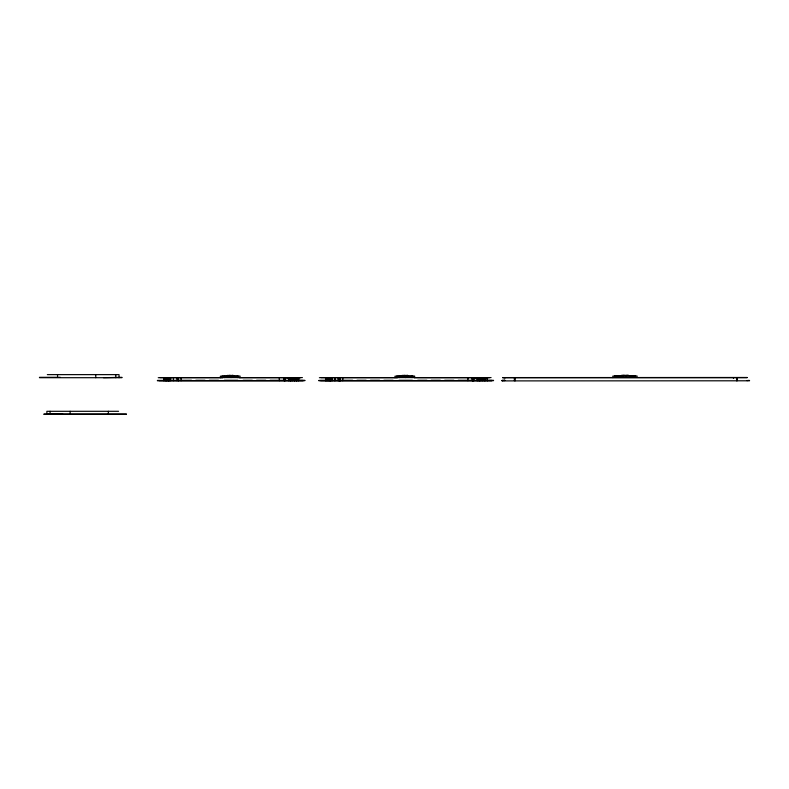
<?xml version="1.0" encoding="UTF-8"?>
<svg xmlns="http://www.w3.org/2000/svg" width="789" height="789" viewBox="0 0 789 789"><rect width="100%" height="100%" fill="white"/><g stroke="black" fill="none" stroke-linecap="round" stroke-linejoin="round"><path stroke-width="1.18" d="M47.33 374.627L119.031 374.627L119.031 377.704M229.047 375.308L230.053 375.308M232.055 375.308L233.061 375.308M403.652 375.308L404.658 375.308M406.67 375.308L407.676 375.308M621.594 375.308L622.846 375.308M623.28 375.189L624.543 375.189M625.361 375.308L626.614 375.308M627.048 375.189L628.3 375.189M227.35 375.426L228.356 375.426M230.368 375.426L231.374 375.426M401.966 375.426L402.972 375.426M404.984 375.426L405.98 375.426M622.274 375.742L629.316 375.742M226.551 375.968L233.869 375.86M401.157 375.968L408.485 375.86M622.965 376.077L612.875 376.077L612.875 377.586M629.78 376.077L635.332 376.077M228.307 376.195L220.378 376.195L220.378 377.704M233.603 376.195L238.347 376.195M403.978 376.195L394.993 376.195L394.993 377.704M408.209 376.195L412.963 376.195M39.45 377.32L60.319 377.32M121.95 377.32L103.497 377.704M159.93 377.586L302.414 377.586M321.064 377.586L491.083 377.586M502.8 377.586L747.094 377.477M39.45 377.704L121.95 377.704M158.234 377.704L222.656 377.704M239.018 377.704L300.727 377.704M319.377 377.704L397.617 377.704M414.353 377.704L489.397 377.704M504.487 377.704L747.084 377.704M502.79 377.823L505.138 377.823M504.013 380.17L504.891 380.17M157.405 380.406L191.549 380.288M195.78 380.288L205.022 380.288M209.263 380.288L218.504 380.288M224.313 380.288L237.795 380.288M243.071 380.288L252.312 380.288M256.543 380.288L265.785 380.288M270.025 380.288L304.879 380.328M318.894 380.406L320.226 380.406M320.581 380.288L352.683 380.288M356.914 380.288L366.155 380.288M370.396 380.288L379.637 380.288M383.868 380.288L393.109 380.288M398.928 380.288L412.41 380.288M417.677 380.288L426.918 380.288M431.159 380.288L440.4 380.288M444.631 380.288L453.872 380.288M458.113 380.288L493.549 380.328M502.317 380.288L503.204 380.288M503.658 380.406L504.753 380.406M299.81 380.436L303.183 380.436M488.48 380.436L491.853 380.436M501.962 380.515L503.066 380.515M504.013 380.554L504.891 380.554M746.798 380.554L747.864 380.554M748.021 380.436L749.55 380.436M159.102 380.673L304.879 380.673M320.581 380.673L493.549 380.673M502.317 380.673L503.204 380.673M157.405 380.791L303.183 380.791M318.894 380.791L491.853 380.791M501.962 380.9L749.55 380.791M118.567 411.296L46.876 411.296L46.876 414.373M43.947 413.988L126.447 413.988M47.005 414.146L62.706 414.146M43.947 414.373L126.447 414.373M737.192 377.704L737.192 380.791M736.61 377.704L736.61 380.791M733.474 377.704L733.474 378.473M637.029 377.477L637.029 375.958L614.562 375.958L614.562 377.477M633.735 375.958L633.735 377.477M625.795 375.958L625.795 377.477M617.856 375.958L617.856 377.477M515.237 377.704L515.237 380.791M514.379 377.704L514.379 380.791M487.434 377.586L487.434 380.673M487.188 377.586L487.188 380.673M485.038 377.586L485.067 380.673M483.006 377.586L482.927 380.673M482.829 377.586L482.769 380.673M481.182 377.586L481.182 380.673M480.6 377.586L480.6 380.673M479.495 377.704L479.495 380.791M478.913 377.704L478.913 380.791M477.582 377.586L477.582 380.673M477 377.586L477 380.673M475.777 377.704L475.777 378.473M474.002 377.586L474.002 380.673M473.42 377.586L473.42 380.673M473.065 377.586L473.065 380.673M472.897 377.586L472.858 380.673M472.71 377.586L472.71 380.673M472.433 377.586L472.433 380.673M472.216 377.586L472.216 380.673M467.985 377.586L467.916 380.673M414.649 377.586L414.649 376.077L396.68 376.077L396.68 377.586M412.016 376.077L412.016 377.586M405.664 376.077L405.664 377.586M399.313 376.077L399.313 377.586M342.801 377.586L342.801 380.673M340.296 377.586L340.296 380.673M340.039 377.586L340.148 380.673M339.941 377.586L339.941 380.673M339.625 377.586L339.625 380.673M339.408 377.586L339.408 380.673M338.728 377.586L338.728 380.673M338.146 377.586L338.146 380.673M335.147 377.586L335.147 380.673M334.566 377.586L334.566 380.673M332.396 377.586L332.396 380.673M331.538 377.586L331.538 380.673M330.709 377.704L330.709 380.791M330.167 377.586L330.167 380.673M329.999 377.586L329.851 380.791M329.062 377.586L329.062 380.673M328.175 377.586L328.175 380.673M327.968 377.586L327.968 380.673M326.991 377.586L326.991 380.673M326.774 377.586L326.774 380.673M325.818 377.586L325.818 380.673M325.561 377.586L325.561 380.673M298.765 377.586L298.765 380.673M298.518 377.586L298.518 380.673M296.98 377.586L296.98 380.673M296.763 377.586L296.763 380.673M296.368 377.586L296.368 380.673M296.161 377.586L296.161 380.673M294.682 377.586L294.682 380.673M294.336 377.586L294.336 380.673M294.169 377.586L294.169 380.673M292.522 377.586L292.522 380.673M291.93 377.586L291.93 380.673M290.825 377.704L290.825 380.791M290.244 377.704L290.244 380.791M288.912 377.586L288.912 380.673M288.873 377.586L288.873 380.673M287.107 377.704L287.107 378.473M285.332 377.586L285.332 380.673M284.395 377.586L284.395 380.673M284.296 377.586L284.296 380.673M284.04 377.586L284.129 380.673M279.316 377.586L279.316 380.673M240.043 377.586L240.043 376.077L222.064 376.077L222.064 377.586M237.41 376.077L237.41 377.586M231.059 376.077L231.059 377.586M224.697 376.077L224.697 377.586M181.085 377.586L181.085 380.673M178.492 377.586L178.58 380.673M178.334 377.586L178.324 380.673L178.225 377.586M177.012 377.586L177.012 380.673M173.432 377.586L173.432 380.673M170.68 377.586L170.68 380.673M169.822 377.586L169.822 380.673M168.994 377.704L168.994 380.791M168.452 377.586L168.452 380.673M168.284 377.586L168.284 380.673M168.136 377.704L168.136 380.791M167.929 377.586L167.929 380.673M166.459 377.586L166.459 380.673M166.252 377.586L166.252 380.673M165.858 377.586L165.858 380.673M165.641 377.586L165.641 380.673M164.102 377.586L164.102 380.673M163.846 377.586L163.846 380.673M115.825 374.627L115.825 377.704M108.359 411.296L108.359 413.988M95.765 374.627L95.765 377.704M70.132 411.296L70.132 414.373M57.548 374.627L57.548 377.32M50.072 411.296L50.072 414.373M484.85 380.673L484.85 377.586L484.831 380.673"/></g></svg>
